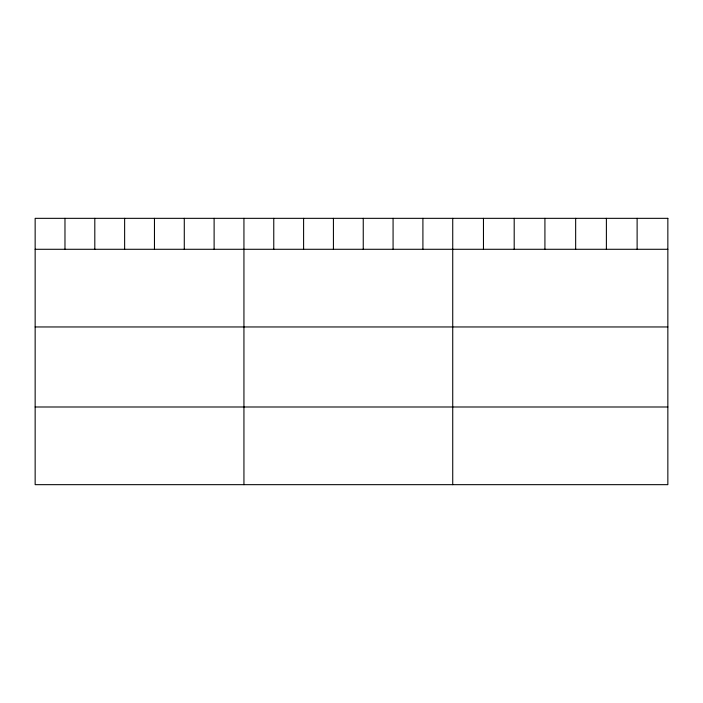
<?xml version="1.0" encoding="UTF-8"?>
<svg xmlns="http://www.w3.org/2000/svg" width="703" height="703" viewBox="0 0 703 703"><rect width="100%" height="100%" fill="white"/><g stroke="black" fill="none" stroke-linecap="round" stroke-linejoin="round"><path stroke-width="1.05" d="M35.15 249.284L667.85 249.284M35.15 326.957L667.85 326.957M35.15 406.993L667.85 406.993M637.12 218.334L637.12 249.284M606.39 218.334L606.39 249.284M575.66 218.334L575.66 249.284M544.922 218.334L544.922 249.284M514.192 218.334L514.192 249.284M483.462 218.334L483.462 249.284M452.732 218.334L452.732 484.666M422.907 218.334L422.907 249.284M393.074 218.334L393.074 249.284M363.249 218.334L363.249 249.284M333.424 218.334L333.424 249.284M303.599 218.334L303.599 249.284M273.766 218.334L273.766 249.284M243.941 218.334L243.941 484.666M214.116 218.334L214.116 249.284M184.283 218.334L184.283 249.284M154.458 218.334L154.458 249.284M124.633 218.334L124.633 249.284M94.808 218.334L94.808 249.284M64.975 218.334L64.975 249.284M667.85 218.334L35.15 218.334L35.15 484.666L667.85 484.666L667.85 218.334"/></g></svg>
